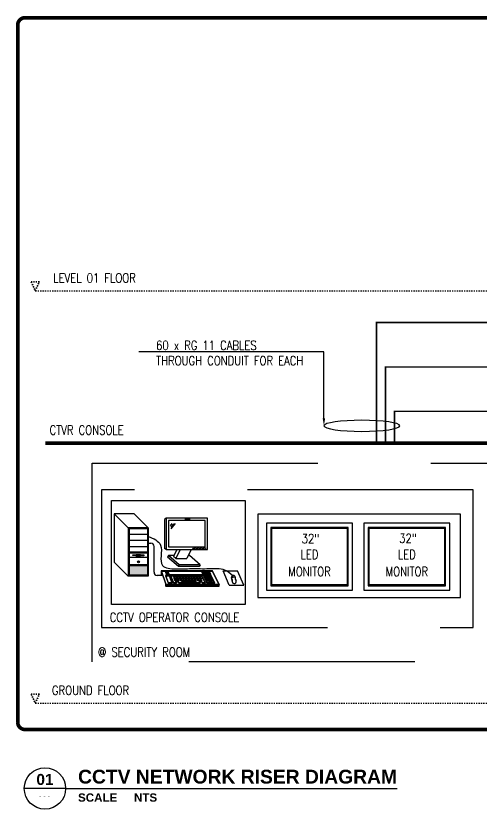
# Model space of a CAD drawing. Extents: x -15 to 263, y 300 to 484.
# Drawn here: x 197.3 to 235.9, y 300.4 to 366.2 of the extents above; entities that cross this region are included whole.
import ezdxf
from ezdxf import colors
from ezdxf.entities.mleader import LeaderData, LeaderLine
from ezdxf.enums import TextEntityAlignment as Align
from ezdxf.math import Vec2, Vec3

# ---------------------------------------------------------------- set-up
doc = ezdxf.new("R2010")
doc.units = 0
doc.header["$LTSCALE"] = 0.15
for name, pattern in [('DASHDOT', [1, 0.5, -0.25, 0, -0.25]), ('ELUNF', [0.4, 0.3, -0.1]), ('HIDDEN', [0.375, 0.25, -0.125])]:
    doc.linetypes.add(name, pattern=pattern)
doc.layers.get('0').update_dxf_attribs({"color": 252})
for name, color, linetype in [('E-ANNO-TEXT', 2, 'Continuous'), ('E-DIAG-BUSW', 2, 'Continuous'), ('E-POWR-FIXT', 4, 'Continuous'), ('E-WIRE-N', 31, 'DASHDOT'), ('E_POWR_ZONE', 22, 'Continuous'), ('ELG2U', 1, 'ELUNF'), ('FB_Access Control System$0$A-REFR-TITL-1', 2, 'Continuous'), ('LEVEL', 8, 'HIDDEN'), ('M-LEADER', 33, 'Continuous')]:
    doc.layers.add(name, color=color, linetype=linetype)
doc.layers.add('T-ANNO-TEXT', color=3, linetype='Continuous', lineweight=35)
doc.layers.add('T-DIGRAM', color=1, linetype='HIDDEN', lineweight=35)
doc.styles.add('ELEC', font='romans.shx')
doc.styles.add('FB_Access Control System$0$ARIAL', font='arial.ttf')
doc.styles.add('FB_Access Control System$0$ARIAL-TITLE', font='arialbd.ttf')
doc.styles.add('ROMANS', font='ROMANS.shx', dxfattribs={"width": 0.8})

# ---------------------------------------------------------------- blocks, each defined once
blk = doc.blocks.new('A$C58B026CA')
h = blk.add_hatch(color=20)
h.set_gradient(color1=(244, 54, 11), one_color=1, tint=1, name='CYLINDER')
edge = h.paths.add_edge_path()
edge.add_line((563, -1300), (563, -1295))
edge.add_arc((555, -1303), 11, 45.9517, 134.3515)
edge.add_arc((530, -1276), 25.4, 225.6485, 314.3515, ccw=False)
edge.add_arc((504, -1303), 11, 45.6485, 134.0483)
edge.add_line((497, -1295), (497, -1300))
edge.add_arc((504, -1308), 11, 45.6485, 134.0483, ccw=False)
edge.add_arc((530, -1282), 25.4, 225.6485, 314.3515)
edge.add_arc((555, -1308), 11, 45.9517, 134.3515, ccw=False)
h = blk.add_hatch(color=20)
h.set_gradient(color1=(244, 54, 11), one_color=1, tint=1, name='CYLINDER')
edge = h.paths.add_edge_path()
edge.add_line((643, -1300), (643, -1295))
edge.add_arc((635, -1303), 11, 45.9517, 134.3515)
edge.add_arc((610, -1276), 25.4, 225.6485, 314.3515, ccw=False)
edge.add_arc((584, -1303), 11, 45.6485, 134.0483)
edge.add_line((577, -1295), (577, -1300))
edge.add_arc((584, -1308), 11, 45.6485, 134.0483, ccw=False)
edge.add_arc((610, -1282), 25.4, 225.6485, 314.3515)
edge.add_arc((635, -1308), 11, 45.9517, 134.3515, ccw=False)
h = blk.add_hatch(color=20)
h.set_gradient(color1=(244, 54, 11), one_color=1, tint=1, name='CYLINDER')
edge = h.paths.add_edge_path()
edge.add_line((723, -1300), (723, -1295))
edge.add_arc((715, -1303), 11, 45.9517, 134.3515)
edge.add_arc((690, -1276), 25.4, 225.6485, 314.3515, ccw=False)
edge.add_arc((665, -1303), 11, 45.6485, 134.0483)
edge.add_line((657, -1295), (657, -1300))
edge.add_arc((665, -1308), 11, 45.6485, 134.0483, ccw=False)
edge.add_arc((690, -1282), 25.4, 225.6485, 314.3515)
edge.add_arc((715, -1308), 11, 45.9517, 134.3515, ccw=False)
h = blk.add_hatch(color=20)
h.set_gradient(color1=(244, 54, 11), one_color=1, tint=1, name='CYLINDER')
edge = h.paths.add_edge_path()
edge.add_line((803, -1300), (803, -1295))
edge.add_arc((796, -1303), 11, 45.9517, 134.3515)
edge.add_arc((770, -1276), 25.4, 225.6485, 314.3515, ccw=False)
edge.add_arc((745, -1303), 11, 45.6485, 134.0483)
edge.add_line((737, -1295), (737, -1300))
edge.add_arc((745, -1308), 11, 45.6485, 134.0483, ccw=False)
edge.add_arc((770, -1282), 25.4, 225.6485, 314.3515)
edge.add_arc((796, -1308), 11, 45.9517, 134.3515, ccw=False)
h = blk.add_hatch(color=20)
h.set_gradient(color1=(244, 54, 11), one_color=1, tint=1, name='CYLINDER')
h.paths.add_polyline_path([(828, -1296, 1), (844, -1296, 1)])
h = blk.add_hatch(color=5)
h.set_gradient(color1=(0, 0, 255), one_color=1, tint=1, name='CYLINDER')
h.paths.add_polyline_path([(-951, -1664, 1), (-1005, -1664, 1)])
h = blk.add_hatch(color=20)
h.set_gradient(color1=(244, 54, 11), one_color=1, tint=1, name='CYLINDER')
h.paths.add_polyline_path([(1592, -2049), (1589, -2050, -0.196438), (1593, -2072), (1596, -2071, 0.194716)])
at = {"layer": 'E-POWR-FIXT'}
h = blk.add_hatch(color=20, dxfattribs=at)
h.set_gradient(color1=(245, 69, 10), one_color=1, tint=1, name='CYLINDER')
h.paths.add_polyline_path([(300, -498), (300, -528), (413, -528), (413, -498)])
h = blk.add_hatch(color=20, dxfattribs=at)
h.set_gradient(color1=(244, 54, 11), one_color=1, tint=1, name='SPHERICAL')
h.paths.add_polyline_path([(698, -1746), (131, -1746), (108, -1793), (675, -1793)])
h.paths.add_polyline_path([(-162, -1491), (-185, -1538), (108, -1793), (131, -1746)])
h = blk.add_hatch(color=20, dxfattribs=at)
h.set_gradient(color1=(245, 69, 10), one_color=1, tint=1, name='CYLINDER')
h.paths.add_polyline_path([(-736, -2032), (-736, -1775), (-1230, -1775), (-1230, -2032)])
h = blk.add_hatch(color=20, dxfattribs=at)
h.set_gradient(color1=(244, 54, 11), one_color=1, tint=1, name='SPHERICAL')
h.paths.add_polyline_path([(-362, -1920), (-364, -1919), (-366, -1914), (-366, -2007), (-333, -2007)])
h = blk.add_hatch(color=20, dxfattribs=at)
h.set_gradient(color1=(244, 54, 11), one_color=1, tint=1, name='SPHERICAL')
h.paths.add_polyline_path([(12, -2055), (-30, -2055), (-20, -2073), (22, -2073)])
h = blk.add_hatch(color=20, dxfattribs=at)
h.set_gradient(color1=(244, 54, 11), one_color=1, tint=1, name='SPHERICAL')
h.paths.add_polyline_path([(28, -2101), (-14, -2101), (-4, -2119), (39, -2119)])
h.paths.add_polyline_path([(44, -2146), (2, -2146), (13, -2164), (55, -2164)])
h.paths.add_polyline_path([(105, -2101), (63, -2101), (73, -2119), (116, -2119)])
h.paths.add_polyline_path([(121, -2146), (79, -2146), (90, -2164), (132, -2164)])
h.paths.add_polyline_path([(182, -2101), (140, -2101), (150, -2119), (193, -2119)])
h.paths.add_polyline_path([(198, -2146), (156, -2146), (167, -2164), (209, -2164)])
h = blk.add_hatch(color=20, dxfattribs=at)
h.set_gradient(color1=(244, 54, 11), one_color=1, tint=1, name='SPHERICAL')
h.paths.add_polyline_path([(89, -2055), (47, -2055), (57, -2073), (99, -2073)])
h.paths.add_polyline_path([(166, -2055), (124, -2055), (134, -2073), (176, -2073)])
h.paths.add_polyline_path([(243, -2055), (201, -2055), (211, -2073), (253, -2073)])
h.paths.add_polyline_path([(320, -2055), (278, -2055), (288, -2073), (331, -2073)])
h.paths.add_polyline_path([(397, -2055), (355, -2055), (365, -2073), (408, -2073)])
h.paths.add_polyline_path([(474, -2055), (432, -2055), (442, -2073), (485, -2073)])
h = blk.add_hatch(color=20, dxfattribs=at)
h.set_gradient(color1=(244, 54, 11), one_color=1, tint=1, name='SPHERICAL')
h.paths.add_polyline_path([(259, -2101), (217, -2101), (227, -2119), (270, -2119)])
h.paths.add_polyline_path([(275, -2146), (233, -2146), (244, -2164), (286, -2164)])
h.paths.add_polyline_path([(336, -2101), (294, -2101), (304, -2119), (347, -2119)])
h.paths.add_polyline_path([(352, -2146), (310, -2146), (321, -2164), (363, -2164)])
h.paths.add_polyline_path([(413, -2101), (371, -2101), (382, -2119), (424, -2119)])
h.paths.add_polyline_path([(429, -2146), (387, -2146), (398, -2164), (440, -2164)])
h.paths.add_polyline_path([(490, -2101), (448, -2101), (459, -2119), (501, -2119)])
h.paths.add_polyline_path([(506, -2146), (464, -2146), (475, -2164), (517, -2164)])
h.paths.add_polyline_path([(567, -2101), (525, -2101), (536, -2119), (578, -2119)])
h = blk.add_hatch(color=20, dxfattribs=at)
h.set_gradient(color1=(244, 54, 11), one_color=1, tint=1, name='SPHERICAL')
h.paths.add_polyline_path([(551, -2055), (509, -2055), (519, -2073), (562, -2073)])
h = blk.add_hatch(color=20, dxfattribs=at)
h.set_gradient(color1=(244, 54, 11), one_color=1, tint=1, name='SPHERICAL')
h.paths.add_polyline_path([(584, -2146), (541, -2146), (552, -2164), (594, -2164)])
h = blk.add_hatch(color=20, dxfattribs=at)
h.set_gradient(color1=(244, 54, 11), one_color=1, tint=1, name='SPHERICAL')
h.paths.add_polyline_path([(661, -2146), (618, -2146), (629, -2164), (671, -2164)])
h.paths.add_polyline_path([(644, -2101), (602, -2101), (613, -2119), (655, -2119)])
h.paths.add_polyline_path([(628, -2055), (586, -2055), (596, -2073), (639, -2073)])
h = blk.add_hatch(color=20, dxfattribs=at)
h.set_gradient(color1=(244, 54, 11), one_color=1, tint=1, name='SPHERICAL')
h.paths.add_polyline_path([(738, -2146), (695, -2146), (706, -2164), (748, -2164)])
h.paths.add_polyline_path([(721, -2101), (679, -2101), (690, -2119), (732, -2119)])
h.paths.add_polyline_path([(705, -2055), (663, -2055), (673, -2073), (716, -2073)])
h = blk.add_hatch(color=20, dxfattribs=at)
h.set_gradient(color1=(244, 54, 11), one_color=1, tint=1, name='SPHERICAL')
h.paths.add_polyline_path([(954, -1959), (759, -1959), (777, -1995), (975, -1995)])
h = blk.add_hatch(color=20, dxfattribs=at)
h.set_gradient(color1=(244, 54, 11), one_color=1, tint=1, name='SPHERICAL')
h.paths.add_polyline_path([(862, -2055), (820, -2055), (830, -2073), (872, -2073)])
h.paths.add_polyline_path([(923, -2055), (881, -2055), (891, -2073), (934, -2073)])
h.paths.add_polyline_path([(984, -2055), (941, -2055), (952, -2073), (994, -2073)])
h.paths.add_polyline_path([(1007, -2101), (965, -2101), (975, -2119), (1017, -2119)])
h.paths.add_polyline_path([(946, -2101), (904, -2101), (914, -2119), (957, -2119)])
h.paths.add_polyline_path([(885, -2101), (843, -2101), (853, -2119), (896, -2119)])
h.paths.add_polyline_path([(906, -2146), (864, -2146), (875, -2164), (917, -2164)])
h.paths.add_polyline_path([(967, -2146), (925, -2146), (936, -2164), (978, -2164)])
h.paths.add_polyline_path([(1028, -2146), (986, -2146), (996, -2164), (1038, -2164)])
h = blk.add_hatch(color=20, dxfattribs=at)
h.set_gradient(color1=(244, 54, 11), one_color=1, tint=1, name='CYLINDER')
h.paths.add_polyline_path([(1578, -2217, 0.206513), (1547, -2092)])
h = blk.add_hatch(color=20, dxfattribs=at)
h.set_gradient(color1=(244, 54, 11), one_color=1, tint=1, name='CYLINDER')
h.paths.add_polyline_path([(1649, -2070, 0.174686), (1674, -2182)])
h = blk.add_hatch(color=20, dxfattribs=at)
h.set_gradient(color1=(244, 54, 11), one_color=1, tint=1, name='SPHERICAL')
h.paths.add_polyline_path([(1206, -2289), (-225, -2289), (-225, -2314), (1203, -2314)])
h = blk.add_hatch(color=20, dxfattribs=at)
h.set_gradient(color1=(244, 54, 11), one_color=1, tint=1, name='SPHERICAL')
h.paths.add_polyline_path([(574, -2189), (200, -2189), (214, -2214), (589, -2214)])
h = blk.add_hatch(color=20, dxfattribs=at)
h.set_gradient(color1=(244, 54, 11), one_color=1, tint=1, name='SPHERICAL')
h.paths.add_polyline_path([(984, -2192), (942, -2192), (952, -2210), (994, -2210)])
h.paths.add_polyline_path([(993, -2213), (951, -2213), (961, -2231), (1003, -2231)])
h.paths.add_polyline_path([(941, -2212), (899, -2212), (909, -2230), (951, -2230)])
h.paths.add_polyline_path([(1041, -2212), (999, -2212), (1010, -2230), (1052, -2230)])
for p, q in [((-1255, -743), (-1638, -360)), ((-1093, -360), (-1638, -360)), ((-1638, -360), (-1638, -1675)), ((-711, -743), (-1093, -360)), ((-229, -477), (-269, -514)), ((-269, -514), (-269, -1303)), ((-112, -688), (-58, -627)), ((-95, -721), (-19, -634)), ((-89, -767), (32, -628)), ((-1255, -743), (-1255, -2058)), ((-1255, -743), (-1230, -769)), ((-711, -743), (-1255, -743)), ((-1230, -769), (-1230, -2032)), ((-736, -769), (-1230, -769)), ((-736, -769), (-711, -743)), ((-736, -769), (-736, -2032)), ((-711, -743), (-711, -2058)), ((-740, -928), (-1234, -928)), ((-740, -1089), (-1234, -1089)), ((-740, -1257), (-1234, -1257)), ((-711, -1163), (-642, -1163)), ((-556, -1951), (-556, -1249)), ((-736, -1404), (-1230, -1404)), ((-736, -1430), (-1230, -1430)), ((-1135, -1498), (-1135, -1478)), ((-1135, -1478), (-1039, -1478)), ((-1039, -1498), (-1135, -1498)), ((-1039, -1478), (-1039, -1464)), ((-1039, -1464), (-927, -1464)), ((-1039, -1513), (-1039, -1498)), ((-927, -1464), (-927, -1477)), ((-927, -1477), (-831, -1477)), ((-831, -1500), (-927, -1500)), ((-927, -1500), (-927, -1513)), ((-831, -1477), (-831, -1500)), ((-831, -1500), (-831, -1500)), ((-229, -1328), (-269, -1303)), ((-162, -1491), (-185, -1538)), ((-12, -1491), (-162, -1491)), ((131, -1746), (-162, -1491)), ((63, -1328), (-26, -1521)), ((155, -1328), (39, -1577)), ((450, -1328), (334, -1577)), ((405, -1491), (374, -1491)), ((698, -1746), (405, -1491)), ((497, -1300), (497, -1295)), ((563, -1300), (563, -1295)), ((577, -1300), (577, -1295)), ((643, -1300), (643, -1295)), ((657, -1300), (657, -1295)), ((723, -1300), (723, -1295)), ((737, -1300), (737, -1295)), ((803, -1300), (803, -1295)), ((-1255, -2058), (-1638, -1675)), ((-736, -1547), (-1230, -1547)), ((-927, -1513), (-1039, -1513)), ((108, -1793), (-185, -1538)), ((39, -1577), (-26, -1521)), ((39, -1577), (334, -1577)), ((-736, -1749), (-1230, -1749)), ((-736, -1775), (-1230, -1775)), ((-364, -1909), (-366, -1914)), ((-366, -1914), (-364, -1919)), ((-366, -1914), (-366, -2007)), ((-358, -1907), (-365, -1913)), ((-365, -1913), (-358, -1907)), ((-365, -1913), (-239, -2284)), ((-352, -1915), (-365, -1913)), ((-358, -1907), (-364, -1909)), ((-364, -1919), (-358, -1921)), ((1030, -1907), (-358, -1907)), ((1030, -1914), (-358, -1914)), ((-358, -1914), (-233, -2285)), ((-352, -1915), (-358, -1921)), ((-358, -1921), (-352, -1915)), ((-358, -1921), (1030, -1921)), ((-226, -2286), (-352, -1915)), ((131, -1746), (108, -1793)), ((675, -1793), (108, -1793)), ((698, -1746), (131, -1746)), ((698, -1746), (675, -1793)), ((1025, -1910), (1024, -1915)), ((1024, -1915), (1207, -2286)), ((1030, -1921), (1024, -1915)), ((1024, -1915), (1030, -1921)), ((1029, -1908), (1025, -1910)), ((1034, -1909), (1029, -1908)), ((1030, -1921), (1030, -1907)), ((1036, -1913), (1030, -1907)), ((1030, -1907), (1036, -1913)), ((1212, -2285), (1030, -1914)), ((1036, -1913), (1034, -1909)), ((1219, -2284), (1036, -1913)), ((1321, -1908), (1715, -1908)), ((1490, -2304), (1321, -1908)), ((1884, -2304), (1715, -1908)), ((-1230, -2032), (-1255, -2058)), ((-711, -2058), (-1255, -2058)), ((-736, -2032), (-1230, -2032)), ((-736, -2032), (-711, -2058)), ((-323, -2037), (-469, -2037)), ((-366, -2007), (-333, -2007)), ((-236, -2038), (-242, -2043)), ((-242, -2043), (-236, -2038)), ((-240, -2039), (-242, -2043)), ((-242, -2043), (-169, -2239)), ((-236, -2038), (-240, -2039)), ((-231, -1950), (-236, -1955)), ((-236, -1955), (-231, -1950)), ((-235, -1951), (-236, -1955)), ((-236, -1955), (-219, -1999)), ((-233, -2039), (-236, -2038)), ((-143, -2038), (-236, -2038)), ((-236, -2038), (-236, -2048)), ((-165, -2239), (-236, -2043)), ((-232, -2043), (-236, -2048)), ((-236, -2048), (-232, -2043)), ((-236, -2043), (-143, -2043)), ((-236, -2048), (-143, -2048)), ((-231, -1950), (-235, -1951)), ((-232, -2043), (-233, -2039)), ((-231, -2019), (-232, -2023)), ((-232, -2023), (-231, -2027)), ((-159, -2239), (-232, -2043)), ((-169, -1950), (-231, -1950)), ((-231, -1950), (-231, -1959)), ((-227, -1951), (-231, -1950)), ((-226, -1955), (-231, -1959)), ((-231, -1959), (-226, -1955)), ((-214, -1999), (-231, -1955)), ((-231, -1955), (-169, -1955)), ((-227, -2018), (-231, -2019)), ((-231, -2027), (-227, -2028)), ((-226, -1955), (-227, -1951)), ((986, -2018), (-227, -2018)), ((-227, -2018), (-227, -2028)), ((-227, -2028), (-227, -2018)), ((-227, -2028), (986, -2028)), ((-209, -1999), (-226, -1955)), ((-218, -1996), (-219, -1999)), ((-219, -1999), (-214, -2005)), ((-219, -1999), (-218, -2003)), ((-214, -2005), (-219, -1999)), ((-219, -1999), (-209, -1999)), ((-214, -1995), (-218, -1996)), ((-218, -2003), (-214, -2005)), ((-151, -1995), (-214, -1995)), ((-214, -1995), (-209, -1999)), ((-209, -1999), (-214, -1995)), ((-151, -1999), (-214, -1999)), ((-214, -2005), (-151, -2005)), ((-178, -1940), (-178, -1940)), ((-163, -1955), (-175, -1955)), ((-175, -1955), (-155, -1999)), ((-172, -1966), (-172, -1966)), ((-172, -1966), (-172, -1966)), ((-166, -1951), (-169, -1950)), ((-169, -1955), (-151, -1999)), ((-169, -1955), (-169, -1955)), ((-163, -1955), (-166, -1951)), ((-145, -1999), (-163, -1955)), ((-155, -1999), (-151, -1995)), ((-151, -1995), (-155, -1999)), ((-155, -1999), (-154, -2003)), ((-154, -2003), (-151, -2005)), ((-151, -2005), (-151, -1995)), ((-151, -2005), (-145, -1999)), ((-145, -1999), (-151, -2005)), ((-151, -2005), (-148, -2003)), ((-148, -2003), (-145, -1999)), ((-138, -2043), (-148, -2043)), ((-148, -2043), (-73, -2239)), ((-143, -2048), (-148, -2043)), ((-148, -2043), (-143, -2048)), ((-138, -2043), (-143, -2038)), ((-139, -2039), (-143, -2038)), ((-143, -2038), (-138, -2043)), ((-143, -2043), (-67, -2239)), ((-143, -2043), (-143, -2043)), ((-143, -2048), (-139, -2046)), ((-138, -2043), (-139, -2039)), ((-139, -2046), (-138, -2043)), ((-63, -2239), (-138, -2043)), ((-101, -2038), (-106, -2043)), ((-106, -2043), (-101, -2038)), ((-105, -2039), (-106, -2043)), ((-106, -2043), (-28, -2239)), ((-101, -2038), (-105, -2039)), ((738, -2038), (-101, -2038)), ((-101, -2038), (-101, -2048)), ((-97, -2039), (-101, -2038)), ((-101, -2043), (738, -2043)), ((-23, -2239), (-101, -2043)), ((-96, -2043), (-101, -2048)), ((-101, -2048), (-96, -2043)), ((-101, -2048), (738, -2048)), ((-96, -2043), (-97, -2039)), ((-18, -2239), (-96, -2043)), ((-30, -2055), (-20, -2073)), ((-30, -2055), (-30, -2073)), ((-30, -2073), (-20, -2087)), ((-20, -2073), (-20, -2087)), ((-20, -2087), (22, -2087)), ((-14, -2101), (-4, -2119)), ((-14, -2101), (-14, -2120)), ((-14, -2120), (-4, -2138)), ((-4, -2119), (-4, -2138)), ((-4, -2138), (39, -2138)), ((2, -2146), (13, -2164)), ((2, -2146), (2, -2164)), ((12, -2055), (22, -2073)), ((22, -2073), (22, -2087)), ((28, -2101), (39, -2119)), ((39, -2119), (39, -2138)), ((44, -2146), (55, -2164)), ((47, -2055), (57, -2073)), ((47, -2055), (47, -2073)), ((47, -2073), (57, -2087)), ((57, -2073), (57, -2087)), ((57, -2087), (99, -2087)), ((63, -2101), (73, -2119)), ((63, -2101), (63, -2120)), ((63, -2120), (73, -2133)), ((73, -2119), (73, -2133)), ((73, -2133), (116, -2133)), ((79, -2146), (90, -2164)), ((79, -2146), (79, -2164)), ((89, -2055), (99, -2073)), ((99, -2073), (99, -2087)), ((105, -2101), (116, -2119)), ((116, -2119), (116, -2133)), ((121, -2146), (132, -2164)), ((124, -2055), (134, -2073)), ((124, -2055), (124, -2073)), ((124, -2073), (134, -2087)), ((134, -2073), (134, -2087)), ((134, -2087), (176, -2087)), ((140, -2101), (150, -2119)), ((140, -2101), (140, -2120)), ((140, -2120), (150, -2133)), ((150, -2119), (150, -2133)), ((150, -2133), (193, -2133)), ((156, -2146), (167, -2164)), ((156, -2146), (156, -2164)), ((166, -2055), (176, -2073)), ((176, -2073), (176, -2087)), ((182, -2101), (193, -2119)), ((193, -2119), (193, -2133)), ((198, -2146), (209, -2164)), ((201, -2055), (211, -2073)), ((201, -2055), (201, -2073)), ((201, -2073), (211, -2087)), ((211, -2073), (211, -2087)), ((211, -2087), (253, -2087)), ((217, -2101), (227, -2119)), ((217, -2101), (217, -2120)), ((217, -2120), (227, -2133)), ((227, -2119), (227, -2133)), ((227, -2133), (270, -2133)), ((233, -2146), (244, -2164)), ((233, -2146), (233, -2164)), ((243, -2055), (253, -2073)), ((253, -2073), (253, -2087)), ((259, -2101), (270, -2119)), ((270, -2119), (270, -2133)), ((275, -2146), (286, -2164)), ((278, -2055), (288, -2073)), ((278, -2055), (278, -2073)), ((278, -2073), (288, -2087)), ((288, -2073), (288, -2087)), ((288, -2087), (331, -2087)), ((294, -2101), (304, -2119)), ((294, -2101), (294, -2120)), ((294, -2120), (304, -2133)), ((304, -2119), (304, -2133)), ((304, -2133), (347, -2133)), ((310, -2146), (321, -2164)), ((310, -2146), (310, -2164)), ((320, -2055), (331, -2073)), ((331, -2073), (331, -2087)), ((336, -2101), (347, -2119)), ((347, -2119), (347, -2133)), ((352, -2146), (363, -2164)), ((355, -2055), (365, -2073)), ((355, -2055), (355, -2073)), ((355, -2073), (365, -2087)), ((365, -2073), (365, -2087)), ((365, -2087), (408, -2087)), ((371, -2101), (382, -2119)), ((371, -2101), (371, -2120)), ((371, -2120), (382, -2133)), ((382, -2119), (382, -2133)), ((382, -2133), (424, -2133)), ((387, -2146), (398, -2164)), ((387, -2146), (387, -2164)), ((397, -2055), (408, -2073)), ((408, -2073), (408, -2087)), ((413, -2101), (424, -2119)), ((424, -2119), (424, -2133)), ((429, -2146), (440, -2164)), ((432, -2055), (442, -2073)), ((432, -2055), (432, -2073)), ((432, -2073), (442, -2087)), ((442, -2073), (442, -2087)), ((442, -2087), (485, -2087)), ((448, -2101), (459, -2119)), ((448, -2101), (448, -2120)), ((448, -2120), (459, -2133)), ((459, -2119), (459, -2133)), ((459, -2133), (501, -2133)), ((464, -2146), (475, -2164)), ((464, -2146), (464, -2164)), ((474, -2055), (485, -2073)), ((485, -2073), (485, -2087)), ((490, -2101), (501, -2119)), ((501, -2119), (501, -2133)), ((506, -2146), (517, -2164)), ((509, -2055), (519, -2073)), ((509, -2055), (509, -2073)), ((509, -2073), (519, -2087)), ((519, -2073), (519, -2087)), ((519, -2087), (562, -2087)), ((525, -2101), (536, -2119)), ((525, -2101), (525, -2120)), ((525, -2120), (536, -2133)), ((536, -2119), (536, -2133)), ((536, -2133), (578, -2133)), ((541, -2146), (552, -2164)), ((541, -2146), (541, -2164)), ((551, -2055), (562, -2073)), ((562, -2073), (562, -2087)), ((567, -2101), (578, -2119)), ((578, -2119), (578, -2133)), ((584, -2146), (594, -2164)), ((586, -2055), (596, -2073)), ((586, -2055), (586, -2073)), ((586, -2073), (596, -2087)), ((596, -2073), (596, -2087)), ((596, -2087), (639, -2087)), ((602, -2101), (613, -2119)), ((602, -2101), (602, -2120)), ((602, -2120), (613, -2133)), ((613, -2119), (613, -2133)), ((613, -2133), (655, -2133)), ((618, -2146), (629, -2164)), ((618, -2146), (618, -2164)), ((628, -2055), (639, -2073)), ((639, -2073), (639, -2087)), ((644, -2101), (655, -2119)), ((655, -2119), (655, -2133)), ((661, -2146), (671, -2164)), ((663, -2055), (673, -2073)), ((663, -2055), (663, -2073)), ((663, -2073), (673, -2087)), ((673, -2073), (673, -2087)), ((673, -2087), (716, -2087)), ((679, -2101), (690, -2119)), ((679, -2101), (679, -2120)), ((679, -2120), (690, -2133)), ((690, -2119), (690, -2133)), ((690, -2133), (732, -2133)), ((695, -2146), (706, -2164)), ((695, -2146), (695, -2164)), ((705, -2055), (716, -2073)), ((716, -2073), (716, -2087)), ((721, -2101), (732, -2119)), ((732, -2119), (732, -2133)), ((744, -2043), (734, -2043)), ((734, -2043), (833, -2239)), ((738, -2048), (734, -2043)), ((734, -2043), (738, -2048)), ((743, -2039), (738, -2038)), ((738, -2038), (744, -2043)), ((744, -2043), (738, -2038)), ((738, -2043), (837, -2239)), ((738, -2043), (738, -2043)), ((738, -2048), (743, -2046)), ((738, -2146), (748, -2164)), ((744, -2043), (743, -2039)), ((743, -2046), (744, -2043)), ((843, -2239), (744, -2043)), ((752, -1950), (746, -1955)), ((746, -1955), (752, -1950)), ((747, -1951), (746, -1955)), ((746, -1955), (747, -1958)), ((756, -1955), (746, -1955)), ((746, -1955), (769, -1999)), ((752, -1950), (747, -1951)), ((747, -1958), (752, -1959)), ((957, -1950), (752, -1950)), ((756, -1955), (752, -1959)), ((752, -1959), (756, -1955)), ((752, -1955), (774, -1999)), ((957, -1955), (752, -1955)), ((752, -1955), (752, -1955)), ((752, -1959), (957, -1959)), ((779, -1999), (756, -1955)), ((769, -1999), (774, -2005)), ((774, -2005), (769, -1999)), ((769, -1999), (771, -2003)), ((771, -2003), (774, -2005)), ((983, -1995), (774, -1995)), ((774, -1995), (774, -2005)), ((774, -1995), (779, -1999)), ((779, -1999), (774, -1995)), ((774, -1999), (983, -1999)), ((774, -2005), (778, -2003)), ((774, -2005), (983, -2005)), ((778, -2003), (779, -1999)), ((785, -2037), (781, -2042)), ((781, -2042), (785, -2037)), ((782, -2038), (781, -2042)), ((791, -2042), (781, -2042)), ((781, -2042), (877, -2239)), ((781, -2042), (782, -2045)), ((785, -2037), (782, -2038)), ((782, -2045), (785, -2046)), ((989, -2037), (785, -2037)), ((785, -2042), (883, -2239)), ((989, -2042), (785, -2042)), ((785, -2042), (785, -2042)), ((791, -2042), (785, -2046)), ((785, -2046), (791, -2042)), ((785, -2046), (989, -2046)), ((888, -2239), (791, -2042)), ((820, -2055), (830, -2073)), ((820, -2055), (820, -2073)), ((820, -2073), (830, -2087)), ((830, -2073), (830, -2087)), ((830, -2087), (872, -2087)), ((843, -2101), (853, -2119)), ((843, -2101), (843, -2120)), ((843, -2120), (853, -2133)), ((853, -2119), (853, -2133)), ((853, -2133), (896, -2133)), ((862, -2055), (872, -2073)), ((864, -2146), (875, -2164)), ((864, -2146), (864, -2164)), ((872, -2073), (872, -2087)), ((881, -2055), (891, -2073)), ((881, -2055), (881, -2073)), ((881, -2073), (891, -2087)), ((885, -2101), (896, -2119)), ((891, -2073), (891, -2087)), ((891, -2087), (934, -2087)), ((896, -2119), (896, -2133)), ((904, -2101), (914, -2119)), ((904, -2101), (904, -2120)), ((904, -2120), (914, -2133)), ((906, -2146), (917, -2164)), ((914, -2119), (914, -2133)), ((914, -2133), (957, -2133)), ((923, -2055), (934, -2073)), ((925, -2146), (936, -2164)), ((925, -2146), (925, -2164)), ((938, -2073), (938, -2087)), ((941, -2055), (952, -2073)), ((941, -2055), (941, -2073)), ((941, -2073), (952, -2087)), ((946, -2101), (957, -2119)), ((952, -1951), (951, -1955)), ((957, -1959), (951, -1955)), ((951, -1955), (977, -1999)), ((951, -1955), (957, -1959)), ((957, -1950), (952, -1951)), ((952, -2073), (952, -2087)), ((952, -2087), (994, -2087)), ((957, -1959), (957, -1950)), ((961, -1955), (957, -1950)), ((957, -1950), (961, -1955)), ((960, -1951), (957, -1950)), ((983, -1999), (957, -1955)), ((957, -2119), (957, -2133)), ((961, -1955), (960, -1951)), ((987, -1999), (961, -1955)), ((965, -2101), (975, -2119)), ((965, -2101), (965, -2120)), ((965, -2120), (975, -2133)), ((967, -2146), (978, -2164)), ((975, -2119), (975, -2133)), ((975, -2133), (1017, -2133)), ((977, -1999), (983, -1995)), ((983, -1995), (977, -1999)), ((977, -1999), (987, -1999)), ((981, -2146), (981, -2164)), ((986, -1996), (983, -1995)), ((983, -2005), (987, -1999)), ((987, -1999), (983, -2005)), ((983, -2005), (986, -2003)), ((985, -2038), (984, -2042)), ((989, -2046), (984, -2042)), ((984, -2042), (1086, -2239)), ((984, -2042), (989, -2046)), ((984, -2055), (994, -2073)), ((989, -2037), (985, -2038)), ((987, -1999), (986, -1996)), ((986, -2003), (987, -1999)), ((986, -2023), (986, -2018)), ((990, -2019), (986, -2018)), ((986, -2018), (986, -2028)), ((986, -2028), (986, -2023)), ((986, -2023), (986, -2023)), ((986, -2028), (990, -2027)), ((986, -2146), (996, -2164)), ((994, -2042), (989, -2037)), ((989, -2037), (994, -2042)), ((993, -2038), (989, -2037)), ((989, -2046), (989, -2037)), ((1092, -2239), (989, -2042)), ((992, -2023), (990, -2019)), ((990, -2027), (992, -2023)), ((994, -2042), (993, -2038)), ((1096, -2239), (994, -2042)), ((994, -2073), (994, -2087)), ((1007, -2101), (1017, -2119)), ((1017, -2119), (1017, -2133)), ((1028, -2146), (1038, -2164)), ((1547, -2092), (1649, -2070)), ((1578, -2217), (1547, -2092)), ((1587, -2036), (1591, -2049)), ((1589, -2050), (1592, -2049)), ((1593, -2072), (1596, -2071)), ((1597, -2071), (1599, -2081)), ((1674, -2182), (1649, -2070)), ((-239, -2284), (-241, -2285)), ((-241, -2285), (-239, -2284)), ((-225, -2285), (-241, -2285)), ((-241, -2285), (-241, -2320)), ((-241, -2320), (-233, -2328)), ((-233, -2328), (-241, -2320)), ((-241, -2320), (-238, -2326)), ((-239, -2284), (-238, -2288)), ((-236, -2281), (-238, -2285)), ((-238, -2285), (-236, -2288)), ((-238, -2288), (-234, -2289)), ((-238, -2326), (-233, -2328)), ((-233, -2279), (-236, -2281)), ((-236, -2288), (-233, -2289)), ((-234, -2289), (-229, -2289)), ((1212, -2279), (-233, -2279)), ((-233, -2279), (-233, -2289)), ((-233, -2289), (-233, -2279)), ((-233, -2285), (-233, -2320)), ((-233, -2289), (1212, -2289)), ((1209, -2314), (-233, -2314)), ((-233, -2314), (-233, -2328)), ((-233, -2314), (-225, -2320)), ((-225, -2320), (-233, -2314)), ((-233, -2320), (1209, -2320)), ((-233, -2328), (-227, -2326)), ((-233, -2328), (1209, -2328)), ((-229, -2289), (-226, -2286)), ((-227, -2326), (-225, -2320)), ((-225, -2285), (-226, -2286)), ((-226, -2286), (-225, -2285)), ((-225, -2320), (-225, -2285)), ((-168, -2235), (-169, -2239)), ((-169, -2239), (-159, -2239)), ((-169, -2239), (-165, -2244)), ((-169, -2239), (-168, -2242)), ((-165, -2244), (-169, -2239)), ((-165, -2234), (-168, -2235)), ((-168, -2242), (-165, -2244)), ((-67, -2234), (-165, -2234)), ((-165, -2234), (-159, -2239)), ((-159, -2239), (-165, -2234)), ((-67, -2239), (-165, -2239)), ((-165, -2244), (-67, -2244)), ((-73, -2239), (-67, -2234)), ((-67, -2234), (-73, -2239)), ((-73, -2239), (-70, -2242)), ((-70, -2242), (-67, -2244)), ((-67, -2244), (-67, -2234)), ((-67, -2244), (-63, -2239)), ((-63, -2239), (-67, -2244)), ((-67, -2244), (-64, -2242)), ((-64, -2242), (-63, -2239)), ((-27, -2235), (-28, -2239)), ((-28, -2239), (-18, -2239)), ((-28, -2239), (-23, -2244)), ((-28, -2239), (-27, -2242)), ((-23, -2244), (-28, -2239)), ((-23, -2234), (-27, -2235)), ((-27, -2242), (-23, -2244)), ((48, -2234), (-23, -2234)), ((-23, -2234), (-18, -2239)), ((-18, -2239), (-23, -2234)), ((48, -2239), (-23, -2239)), ((-23, -2244), (48, -2244)), ((2, -2164), (13, -2177)), ((13, -2164), (13, -2177)), ((13, -2177), (55, -2177)), ((31, -2198), (26, -2202)), ((26, -2202), (31, -2198)), ((27, -2199), (26, -2202)), ((36, -2202), (26, -2202)), ((26, -2202), (43, -2239)), ((26, -2202), (27, -2207)), ((31, -2198), (27, -2199)), ((27, -2207), (31, -2208)), ((102, -2198), (31, -2198)), ((102, -2202), (31, -2202)), ((31, -2202), (48, -2239)), ((36, -2202), (31, -2208)), ((31, -2208), (36, -2202)), ((31, -2208), (102, -2208)), ((53, -2239), (36, -2202)), ((43, -2239), (48, -2234)), ((48, -2234), (43, -2239)), ((43, -2239), (44, -2242)), ((44, -2242), (48, -2244)), ((48, -2244), (48, -2234)), ((48, -2244), (53, -2239)), ((53, -2239), (48, -2244)), ((48, -2244), (52, -2242)), ((52, -2242), (53, -2239)), ((55, -2164), (55, -2177)), ((79, -2164), (90, -2177)), ((90, -2164), (90, -2177)), ((90, -2177), (132, -2177)), ((97, -2199), (96, -2202)), ((102, -2208), (96, -2202)), ((96, -2202), (118, -2239)), ((96, -2202), (102, -2208)), ((102, -2198), (97, -2199)), ((106, -2202), (102, -2198)), ((102, -2198), (106, -2202)), ((105, -2199), (102, -2198)), ((102, -2208), (102, -2198)), ((123, -2239), (102, -2202)), ((106, -2202), (105, -2199)), ((128, -2239), (106, -2202)), ((119, -2235), (118, -2239)), ((118, -2239), (123, -2244)), ((118, -2239), (119, -2242)), ((123, -2244), (118, -2239)), ((118, -2239), (128, -2239)), ((123, -2234), (119, -2235)), ((119, -2242), (123, -2244)), ((692, -2234), (123, -2234)), ((123, -2234), (128, -2239)), ((128, -2239), (123, -2234)), ((692, -2239), (123, -2239)), ((123, -2244), (692, -2244)), ((132, -2164), (132, -2177)), ((156, -2164), (167, -2177)), ((167, -2164), (167, -2177)), ((167, -2177), (209, -2177)), ((200, -2189), (200, -2208)), ((214, -2233), (200, -2208)), ((209, -2164), (209, -2177)), ((214, -2214), (214, -2233)), ((214, -2233), (589, -2233)), ((233, -2164), (244, -2177)), ((244, -2164), (244, -2177)), ((244, -2177), (286, -2177)), ((286, -2164), (286, -2177)), ((310, -2164), (321, -2177)), ((321, -2164), (321, -2177)), ((321, -2177), (363, -2177)), ((363, -2164), (363, -2177)), ((387, -2164), (398, -2177)), ((398, -2164), (398, -2177)), ((398, -2177), (440, -2177)), ((440, -2164), (440, -2177)), ((464, -2164), (475, -2177)), ((475, -2164), (475, -2177)), ((475, -2177), (517, -2177)), ((517, -2164), (517, -2177)), ((541, -2164), (552, -2177)), ((552, -2164), (552, -2177)), ((552, -2177), (594, -2177)), ((589, -2214), (589, -2233)), ((594, -2164), (594, -2177)), ((618, -2164), (629, -2177)), ((629, -2164), (629, -2177)), ((629, -2177), (671, -2177)), ((674, -2198), (670, -2202)), ((670, -2202), (674, -2198)), ((671, -2199), (670, -2202)), ((680, -2202), (670, -2202)), ((670, -2202), (688, -2239)), ((670, -2202), (671, -2207)), ((671, -2164), (671, -2177)), ((674, -2198), (671, -2199)), ((671, -2207), (674, -2208)), ((740, -2198), (674, -2198)), ((740, -2202), (674, -2202)), ((674, -2202), (692, -2239)), ((680, -2202), (674, -2208)), ((674, -2208), (680, -2202)), ((674, -2208), (740, -2208)), ((698, -2239), (680, -2202)), ((688, -2239), (692, -2234)), ((692, -2234), (688, -2239)), ((688, -2239), (689, -2242)), ((689, -2242), (692, -2244)), ((692, -2244), (692, -2234)), ((692, -2244), (698, -2239)), ((698, -2239), (692, -2244)), ((692, -2244), (697, -2242)), ((695, -2164), (706, -2177)), ((697, -2242), (698, -2239)), ((706, -2164), (706, -2177)), ((706, -2177), (748, -2177)), ((736, -2199), (735, -2202)), ((740, -2208), (735, -2202)), ((735, -2202), (756, -2239)), ((735, -2202), (740, -2208)), ((740, -2198), (736, -2199)), ((745, -2202), (740, -2198)), ((740, -2198), (745, -2202)), ((744, -2199), (740, -2198)), ((740, -2208), (740, -2198)), ((761, -2239), (740, -2202)), ((745, -2202), (744, -2199)), ((766, -2239), (745, -2202)), ((748, -2164), (748, -2177)), ((757, -2235), (756, -2239)), ((756, -2239), (766, -2239)), ((756, -2239), (761, -2244)), ((756, -2239), (757, -2242)), ((761, -2244), (756, -2239)), ((761, -2234), (757, -2235)), ((757, -2242), (761, -2244)), ((761, -2234), (766, -2239)), ((766, -2239), (761, -2234)), ((837, -2234), (761, -2234)), ((837, -2239), (761, -2239)), ((761, -2244), (837, -2244)), ((833, -2239), (837, -2234)), ((837, -2234), (833, -2239)), ((833, -2239), (834, -2242)), ((834, -2242), (837, -2244)), ((837, -2244), (837, -2234)), ((837, -2244), (843, -2239)), ((843, -2239), (837, -2244)), ((837, -2244), (841, -2242)), ((841, -2242), (843, -2239)), ((864, -2164), (875, -2177)), ((875, -2164), (875, -2177)), ((875, -2177), (917, -2177)), ((877, -2239), (883, -2244)), ((883, -2244), (877, -2239)), ((877, -2239), (879, -2242)), ((879, -2242), (883, -2244)), ((883, -2234), (888, -2239)), ((888, -2239), (883, -2234)), ((1092, -2234), (883, -2234)), ((883, -2234), (883, -2244)), ((883, -2239), (1092, -2239)), ((883, -2244), (886, -2242)), ((883, -2244), (1092, -2244)), ((886, -2242), (888, -2239)), ((899, -2212), (909, -2230)), ((917, -2164), (917, -2177)), ((925, -2164), (936, -2177)), ((936, -2164), (936, -2177)), ((936, -2177), (978, -2177)), ((941, -2212), (951, -2230)), ((942, -2192), (952, -2210)), ((951, -2213), (961, -2231)), ((978, -2164), (978, -2177)), ((981, -2164), (992, -2177)), ((984, -2192), (994, -2210)), ((993, -2213), (1003, -2231)), ((996, -2164), (996, -2177)), ((996, -2177), (1038, -2177)), ((999, -2212), (1010, -2230)), ((1038, -2164), (1038, -2177)), ((1041, -2212), (1052, -2230)), ((1086, -2239), (1092, -2234)), ((1092, -2234), (1086, -2239)), ((1086, -2239), (1096, -2239)), ((1095, -2235), (1092, -2234)), ((1092, -2244), (1096, -2239)), ((1096, -2239), (1092, -2244)), ((1092, -2244), (1095, -2242)), ((1096, -2239), (1095, -2235)), ((1095, -2242), (1096, -2239)), ((1207, -2285), (1202, -2320)), ((1202, -2320), (1209, -2314)), ((1209, -2314), (1202, -2320)), ((1202, -2320), (1214, -2320)), ((1209, -2281), (1207, -2285)), ((1207, -2286), (1219, -2284)), ((1207, -2286), (1207, -2285)), ((1207, -2285), (1207, -2286)), ((1212, -2278), (1209, -2281)), ((1209, -2320), (1212, -2285)), ((1214, -2316), (1209, -2314)), ((1209, -2328), (1214, -2320)), ((1214, -2320), (1209, -2328)), ((1209, -2328), (1214, -2326)), ((1217, -2281), (1212, -2278)), ((1212, -2285), (1212, -2279)), ((1217, -2281), (1212, -2279)), ((1212, -2279), (1212, -2289)), ((1212, -2285), (1212, -2285)), ((1212, -2289), (1212, -2285)), ((1212, -2285), (1212, -2285)), ((1212, -2289), (1217, -2288)), ((1214, -2320), (1219, -2285)), ((1217, -2320), (1214, -2316)), ((1214, -2326), (1217, -2320)), ((1219, -2285), (1217, -2281)), ((1218, -2285), (1217, -2281)), ((1217, -2288), (1218, -2285)), ((1219, -2285), (1219, -2284)), ((1219, -2284), (1219, -2285)), ((1490, -2304), (1884, -2304))]:
    blk.add_line(p, q, dxfattribs=at)
for points in [[(-229, -1328), (901, -1328), (901, -477), (-229, -477)], [(-164, -1263), (836, -1263), (836, -542), (-164, -542)], [(300, -498), (413, -498), (413, -528), (300, -528)], [(200, -2189), (574, -2189), (589, -2214), (214, -2214)]]:
    blk.add_lwpolyline(points, close=True, dxfattribs=at)
for points in [[(-30, -2055), (12, -2055)], [(22, -2073), (-20, -2073)], [(-14, -2101), (28, -2101)], [(39, -2119), (-4, -2119)], [(2, -2146), (44, -2146)], [(47, -2055), (89, -2055)], [(99, -2073), (57, -2073)], [(63, -2101), (105, -2101)], [(116, -2119), (73, -2119)], [(79, -2146), (121, -2146)], [(124, -2055), (166, -2055)], [(176, -2073), (134, -2073)], [(140, -2101), (182, -2101)], [(193, -2119), (150, -2119)], [(156, -2146), (198, -2146)], [(201, -2055), (243, -2055)], [(253, -2073), (211, -2073)], [(217, -2101), (259, -2101)], [(270, -2119), (227, -2119)], [(233, -2146), (275, -2146)], [(278, -2055), (320, -2055)], [(331, -2073), (288, -2073)], [(294, -2101), (336, -2101)], [(347, -2119), (304, -2119)], [(310, -2146), (352, -2146)], [(355, -2055), (397, -2055)], [(408, -2073), (365, -2073)], [(371, -2101), (413, -2101)], [(424, -2119), (382, -2119)], [(387, -2146), (429, -2146)], [(432, -2055), (474, -2055)], [(485, -2073), (442, -2073)], [(448, -2101), (490, -2101)], [(501, -2119), (459, -2119)], [(464, -2146), (506, -2146)], [(509, -2055), (551, -2055)], [(562, -2073), (519, -2073)], [(525, -2101), (567, -2101)], [(578, -2119), (536, -2119)], [(541, -2146), (584, -2146)], [(586, -2055), (628, -2055)], [(639, -2073), (596, -2073)], [(602, -2101), (644, -2101)], [(655, -2119), (613, -2119)], [(618, -2146), (661, -2146)], [(663, -2055), (705, -2055)], [(716, -2073), (673, -2073)], [(679, -2101), (721, -2101)], [(732, -2119), (690, -2119)], [(695, -2146), (738, -2146)], [(820, -2055), (862, -2055)], [(872, -2073), (830, -2073)], [(843, -2101), (885, -2101)], [(896, -2119), (853, -2119)], [(864, -2146), (906, -2146)], [(881, -2055), (923, -2055)], [(934, -2073), (891, -2073)], [(904, -2101), (946, -2101)], [(957, -2119), (914, -2119)], [(925, -2146), (967, -2146)], [(941, -2055), (984, -2055)], [(994, -2073), (952, -2073)], [(965, -2101), (1007, -2101)], [(1017, -2119), (975, -2119)], [(986, -2146), (1028, -2146)], [(55, -2164), (13, -2164)], [(132, -2164), (90, -2164)], [(209, -2164), (167, -2164)], [(286, -2164), (244, -2164)], [(363, -2164), (321, -2164)], [(440, -2164), (398, -2164)], [(517, -2164), (475, -2164)], [(594, -2164), (552, -2164)], [(671, -2164), (629, -2164)], [(748, -2164), (706, -2164)], [(917, -2164), (875, -2164)], [(899, -2212), (941, -2212)], [(951, -2230), (909, -2230)], [(978, -2164), (936, -2164)], [(942, -2192), (984, -2192)], [(951, -2213), (993, -2213)], [(994, -2210), (952, -2210)], [(1003, -2231), (961, -2231)], [(1038, -2164), (996, -2164)], [(999, -2212), (1041, -2212)], [(1052, -2230), (1010, -2230)]]:
    blk.add_lwpolyline(points, dxfattribs=at)
for centre, radius in [((836, -1296), 8.02), ((-978, -1664), 27.1)]:
    blk.add_circle(centre, radius, dxfattribs=at)
for centre, radius, start, end in [((-642, -1249), 86.4, 0, 90), ((504, -1303), 11, 45.6485, 134.0483), ((555, -1303), 11, 45.9517, 134.3515), ((584, -1303), 11, 45.6485, 134.0483), ((635, -1303), 11, 45.9517, 134.3515), ((665, -1303), 11, 45.6485, 134.0483), ((715, -1303), 11, 45.9517, 134.3515), ((745, -1303), 11, 45.6485, 134.0483), ((796, -1303), 11, 45.9517, 134.3515), ((504, -1308), 11, 45.6485, 134.0483), ((530, -1276), 25.4, 225.6485, 314.3515), ((530, -1282), 25.4, 225.6485, 314.3515), ((555, -1308), 11, 45.9517, 134.3515), ((584, -1308), 11, 45.6485, 134.0483), ((610, -1276), 25.4, 225.6485, 314.3515), ((610, -1282), 25.4, 225.6485, 314.3515), ((635, -1308), 11, 45.9517, 134.3515), ((665, -1308), 11, 45.6485, 134.0483), ((690, -1276), 25.4, 225.6485, 314.3515), ((690, -1282), 25.4, 225.6485, 314.3515), ((715, -1308), 11, 45.9517, 134.3515), ((745, -1308), 11, 45.6485, 134.0483), ((770, -1276), 25.4, 225.6485, 314.3515), ((770, -1282), 25.4, 225.6485, 314.3515), ((796, -1308), 11, 45.9517, 134.3515), ((-469, -1951), 86.4, 180, 270), ((1599, -2087), 52.7, 18.7403, 185.0097), ((1417, -2191), 163, 350.6081, 37.2813), ((1564, -2066), 29.6, 349.7261, 34.1803), ((1567, -2066), 30.1, 349.8098, 33.884), ((1817, -2093), 169, 172.461, 212.0961), ((1629, -2209), 51.9, 188.9957, 30.9433)]:
    blk.add_arc(centre, radius, start, end, dxfattribs=at)
blk.add_spline([(-711, -977), (-379, -1212), (-324, -1767), (34, -1857), (456, -1851), (947, -1851), (1365, -1884), (1587, -2036)], degree=3, dxfattribs=at)
blk = doc.blocks.new('FB_Access Control System$0$A-DETAIL-TITLE-1')
at = {"layer": 'FB_Access Control System$0$A-REFR-TITL-1', "linetype": 'Continuous'}
blk.add_line((7.5, 0), (-7.5, 0), dxfattribs=at)
blk.add_circle((0, 0), 7.5, dxfattribs=at)
at = {"layer": 'FB_Access Control System$0$A-REFR-TITL-1', "color": 4, "style": 'FB_Access Control System$0$ARIAL-TITLE'}
for tag, p, height in [('TITLE1', (12, 9.37), 5), ('TITLE2', (12, 2.37), 5), ('SCALE1', (12, -4.8), 3), ('SCALE2', (32.29, -4.8), 3)]:
    blk.add_attdef(tag, p, '', height=height, dxfattribs=at)
at = {"layer": 'FB_Access Control System$0$A-REFR-TITL-1', "color": 4, "linetype": 'Continuous', "style": 'FB_Access Control System$0$ARIAL-TITLE'}
blk.add_attdef('DRWG-NO', text='', height=4, dxfattribs=at).set_placement((-0.01, 3.26), align=Align.MIDDLE)
at = {"layer": 'FB_Access Control System$0$A-REFR-TITL-1', "color": 4, "linetype": 'Continuous', "style": 'FB_Access Control System$0$ARIAL', "width": 0.8}
blk.add_attdef('DRAWING-REF', text='', height=2, dxfattribs=at).set_placement((0.15, -2.7), align=Align.MIDDLE)

msp = doc.modelspace()

# ---------------------------------------------------------------- linework, layer by layer
at = {"layer": 'E-DIAG-BUSW', "color": 1, "linetype": 'HIDDEN', "ltscale": 1000}
for points, const_width in [([(252.733, 340.74), (227.247, 340.74), (227.247, 330.725)], 0.122), ([(252.733, 337.055), (227.997, 337.055), (227.997, 330.725)], 0.122), ([(252.733, 333.369), (228.747, 333.369), (228.747, 330.725)], 0.122), ([(199.743, 330.725), (260.995, 330.725)], 0.305)]:
    msp.add_lwpolyline(points, dxfattribs=dict(at, const_width=const_width))
at = {"layer": 'E-POWR-FIXT'}
for points in [[(234.221, 324.83), (217.409, 324.83), (217.409, 317.915), (234.221, 317.915)], [(225.267, 318.537), (225.267, 324.085), (218.108, 324.085), (218.108, 318.537)], [(233.352, 318.537), (233.352, 324.085), (226.193, 324.085), (226.193, 318.537)], [(224.909, 318.894), (224.909, 323.727), (218.466, 323.727), (218.466, 318.894)], [(224.837, 319.002), (224.837, 323.655), (218.537, 323.655), (218.537, 319.002)], [(232.994, 318.894), (232.994, 323.727), (226.551, 323.727), (226.551, 318.894)], [(232.922, 319.002), (232.922, 323.655), (226.622, 323.655), (226.622, 319.002)]]:
    msp.add_lwpolyline(points, close=True, dxfattribs=at)
at = {"layer": 'E_POWR_ZONE', "color": 22, "linetype": 'DASHDOT', "ltscale": 10, "const_width": 0.305}
msp.add_lwpolyline([(198.069, 366.036), (262.43, 366.036, -0.414214), (263.041, 365.426), (263.041, 307.578, -0.414214), (262.43, 306.968), (198.069, 306.968, -0.414214), (197.458, 307.578), (197.458, 365.426, -0.414214)], format="xyb", close=True, dxfattribs=at)
at = {"layer": 'ELG2U', "color": 3, "linetype": 'HIDDEN', "ltscale": 500}
for points in [[(203.638, 329.076), (258.553, 329.076), (258.553, 312.594), (203.638, 312.594)], [(204.419, 315.441), (235.281, 315.441), (235.281, 326.869), (204.419, 326.869)]]:
    msp.add_lwpolyline(points, close=True, dxfattribs=at)
at = {"layer": 'ELG2U', "ltscale": 1000}
msp.add_lwpolyline([(205.251, 325.973), (216.338, 325.973), (216.338, 317.33), (205.251, 317.33)], close=True, dxfattribs=at)
at = {"layer": 'FB_Access Control System$0$A-REFR-TITL-1'}
msp.add_lwpolyline([(201.44, 302.079), (228.958, 302.079)], dxfattribs=at)
at = {"layer": 'LEVEL', "linetype": 'HIDDEN'}
for p, q in [((198.921, 343.374), (261.321, 343.374)), ((198.921, 309.154), (261.321, 309.154))]:
    msp.add_line(p, q, dxfattribs=at)
at = {"layer": 'M-LEADER', "color": 33, "extrusion": (0, 0, -1)}
msp.add_ellipse((226.035, 332.17), major_axis=(3.151, 0), ratio=0.145487, dxfattribs=at)
at = {"layer": 'T-DIGRAM', "color": 34, "linetype": 'HIDDEN', "ltscale": 0.3}
for points in [[(198.921, 343.374), (199.259, 344.115), (198.582, 344.115)], [(198.921, 309.154), (199.259, 309.894), (198.582, 309.894)]]:
    msp.add_lwpolyline(points, close=True, dxfattribs=at)

# ---------------------------------------------------------------- block references
at = {"layer": 'E-WIRE-N', "xscale": 0.003053754132160096, "yscale": 0.003053754132160096, "zscale": 0.003053754132160096}
msp.add_blockref('A$C58B026CA', (210.475, 325.973), dxfattribs=at)
at = {"layer": 'FB_Access Control System$0$A-REFR-TITL-1'}
ref = msp.add_blockref('FB_Access Control System$0$A-DETAIL-TITLE-1', (199.722, 302.079), dxfattribs=dict(at, xscale=0.2290315599120072, yscale=0.2290315599120072, zscale=0.2290315599120072))
ref.add_attrib('TITLE1', 'CCTV NETWORK RISER DIAGRAM', (202.471, 302.484), dxfattribs={"color": 4, "height": 1.14516, "style": 'FB_Access Control System$0$ARIAL-TITLE'})
ref.add_attrib('DRWG-NO', '01', dxfattribs={"color": 4, "linetype": 'Continuous', "height": 0.9161, "style": 'FB_Access Control System$0$ARIAL-TITLE'}).set_placement((199.72, 302.824), align=Align.MIDDLE)
ref.add_attrib('DRAWING-REF', '- - -', dxfattribs={"color": 4, "linetype": 'Continuous', "height": 0.4581, "style": 'FB_Access Control System$0$ARIAL', "width": 0.75}).set_placement((199.681, 301.461), align=Align.MIDDLE)
ref.add_attrib('SCALE1', 'SCALE', (202.471, 300.978), dxfattribs={"color": 4, "height": 0.6871, "style": 'FB_Access Control System$0$ARIAL-TITLE'})
ref.add_attrib('SCALE2', 'NTS', (207.118, 300.978), dxfattribs={"color": 4, "height": 0.6871, "style": 'FB_Access Control System$0$ARIAL-TITLE'})

# ---------------------------------------------------------------- texts
at = {"layer": 'E-ANNO-TEXT', "color": 3, "style": 'ELEC', "width": 0.8}
for s, p in [('CTVR CONSOLE', (200.11, 331.435)), ('CCTV OPERATOR CONSOLE', (205.102, 315.895)), ('@ SECURITY ROOM', (204.115, 313.008))]:
    msp.add_text(s, height=0.76344, dxfattribs=at).set_placement(p)
for s, p in [('32"', (229.87, 322.835)), ('32"', (221.771, 322.807)), ('LED', (221.687, 321.499)), ('LED', (229.772, 321.499)), ('MONITOR', (221.687, 320.077)), ('MONITOR', (229.772, 320.077))]:
    msp.add_text(s, height=0.7634, dxfattribs=at).set_placement(p, align=Align.MIDDLE)
at = {"layer": 'T-ANNO-TEXT', "style": 'ROMANS', "width": 0.8}
for s, p in [('LEVEL 01 FLOOR', (203.842, 344.06)), ('GROUND FLOOR', (203.508, 309.839))]:
    msp.add_text(s, height=0.76344, dxfattribs=at).set_placement(p, align=Align.CENTER)

# ---------------------------------------------------------------- leaders
at = {"layer": 'M-LEADER', "color": 33}
ml = msp.add_multileader_mtext('Standard', dxfattribs=at)
ml.set_content('60 x RG 11 CABLES THROUGH CONDUIT FOR EACH', color=2, style='ROMANS')
ml.set_leader_properties(color=33)
ml.build(insert=Vec2(0, 0))
ml.multileader.update_dxf_attribs({"text_left_attachment_type": 6, "text_right_attachment_type": 6, "dogleg_length": 45.186, "arrow_head_size": 0.611})
ctx = ml.context
ctx.base_point, ctx.char_height, ctx.arrow_head_size, ctx.landing_gap_size, ctx.plane_origin = Vec3(210.054, 338.312), 0.76344, 0.611, 0, Vec3(375.853, 407.002)
ctx.left_attachment, ctx.right_attachment = 6, 6
notes = []
notes.append((ctx, [(0, (1, 1, 0), (222.884, 338.312), (-1, 0), 1.866, [(0, [(222.884, 332.17)], 0, [])])]))
ctx.mtext.insert, ctx.mtext.width, ctx.mtext.flow_direction = Vec3(208.949, 339.228), 13.35759, 5
for ctx, leaders in notes:
    for number, flags, end, landing, length, lines in leaders:
        leader = LeaderData()
        leader.index, (leader.has_last_leader_line, leader.has_dogleg_vector, leader.attachment_direction) = number, flags
        leader.last_leader_point, leader.dogleg_vector, leader.dogleg_length = Vec3(end), Vec3(landing), length
        for number, points, colour, breaks in lines:
            line = LeaderLine()
            line.index, line.vertices, line.color, line.breaks = number, Vec3.list(points), colors.encode_raw_color(colour), breaks
            leader.lines.append(line)
        ctx.leaders.append(leader)

doc.saveas('drawing.dxf')
